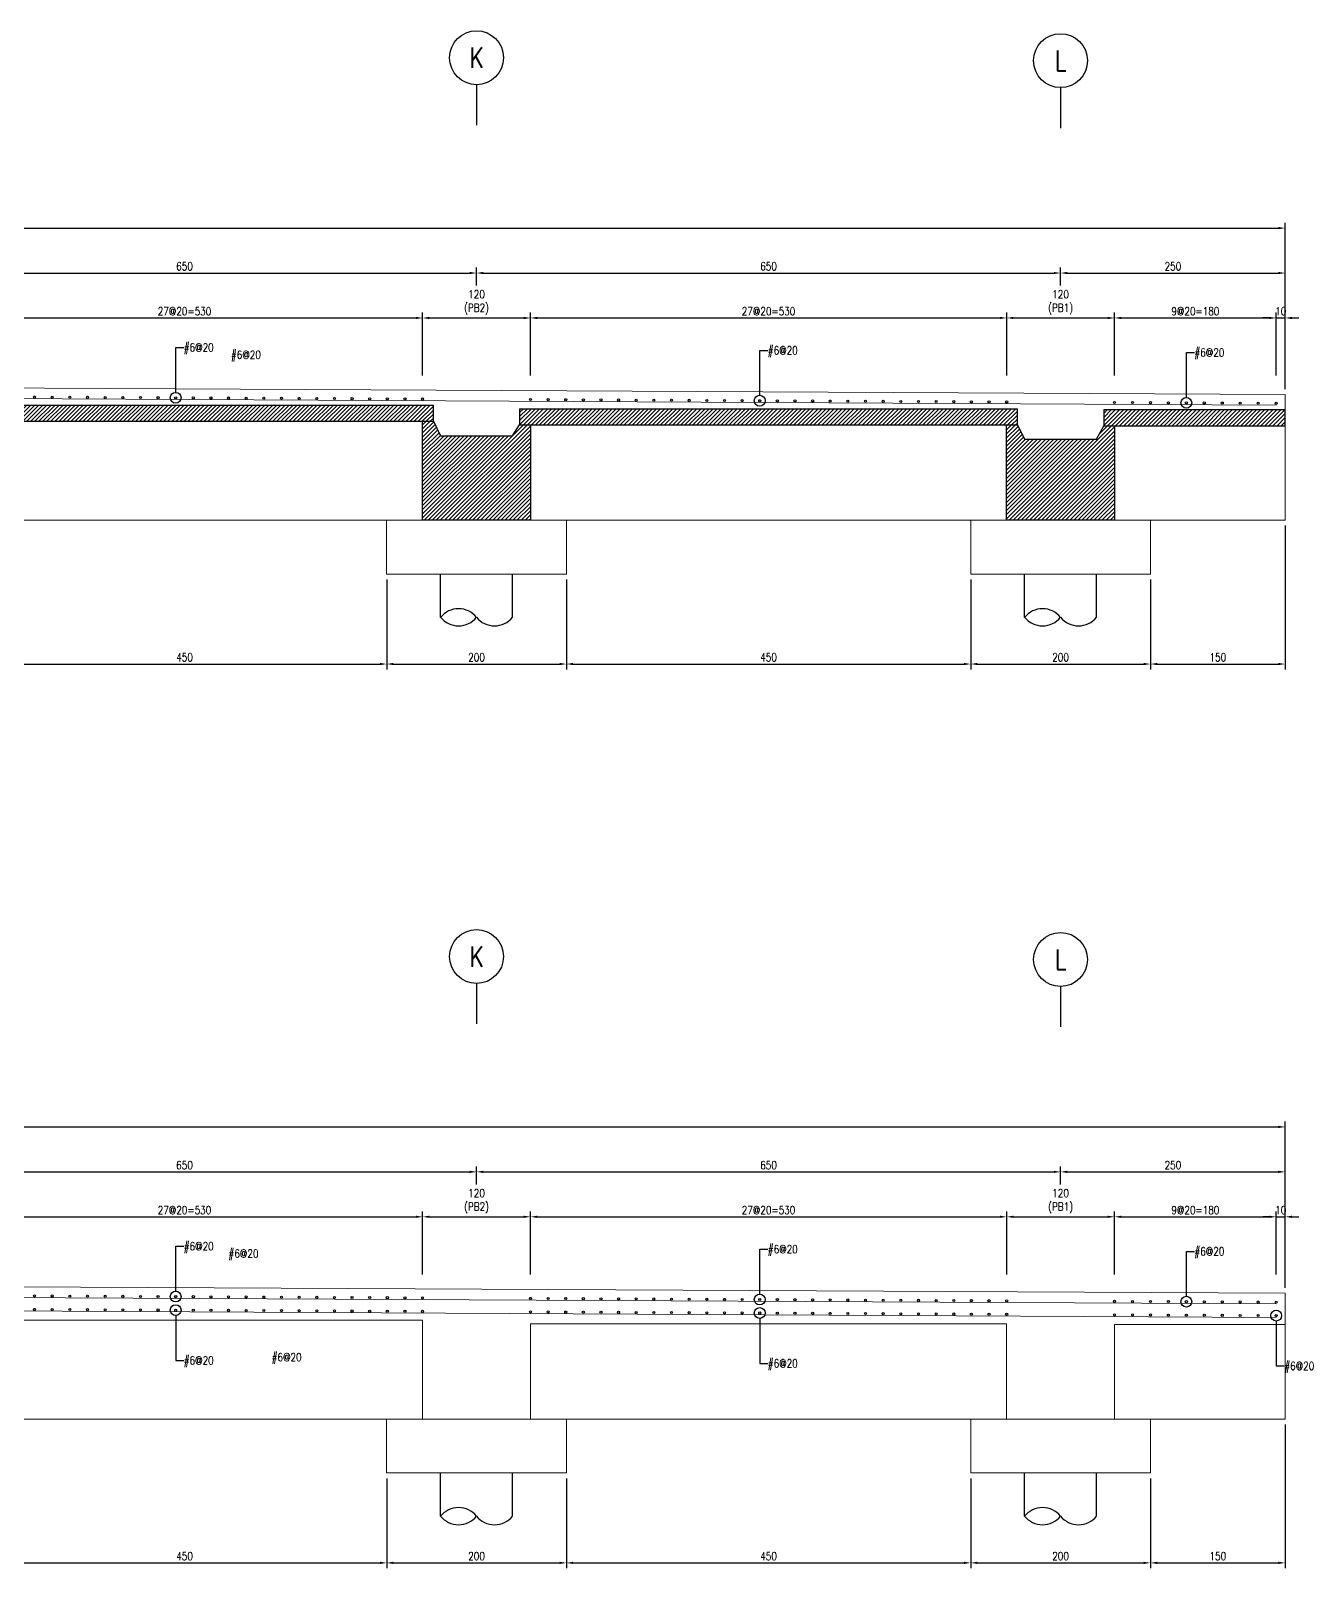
# Model space of a CAD drawing. Extents: x -4754 to 4964, y -19960 to 3942.
# Drawn here: x 1298 to 2713, y -13309 to -11598 of the extents above; entities that cross this region are included whole.
import ezdxf
from ezdxf.enums import TextEntityAlignment as Align

# ---------------------------------------------------------------- set-up
doc = ezdxf.new("R2010")
doc.units = 0
doc.header["$LTSCALE"] = 3
doc.layers.get('0').update_dxf_attribs({"linetype": 'CONTINUOUS'})
doc.layers.add('HB_0', color=7, linetype='CONTINUOUS', transparency=0.5)
doc.layers.add('預鑄版_HATCH', color=253, linetype='CONTINUOUS', transparency=0.1)
for name, color, linetype in [('HB_DIM', 1, 'CONTINUOUS'), ('HB_TXT_CTEXT', 2, 'CONTINUOUS'), ('鋼筋', 3, 'CONTINUOUS'), ('預鑄梁_HATCH', 253, 'CONTINUOUS')]:
    doc.layers.add(name, color=color, linetype=linetype)
doc.styles.get("Standard").update_dxf_attribs({"font": 'ROMANS.shx', "width": 0.8, "bigfont": 'chineset.shx'})
doc.dimstyles.new('30', dxfattribs={"dimscale": 3, "dimtxt": 3, "dimasz": 2.5, "dimexe": 2, "dimexo": 2, "dimgap": 1, "dimtad": 1, "dimdsep": 46, "dimtxsty": 'Standard', "dimcen": 0, "dimclrd": 256, "dimclre": 256, "dimclrt": 2, "dimadec": 0, "dimazin": 0, "dimtfac": 1, "dimtix": 1, "dimtmove": 2, "dimatfit": 3, "dimfxl": 1, "dimtolj": 1, "dimtzin": 0, "dimarcsym": 0})

# ---------------------------------------------------------------- blocks, each defined once
blk = doc.blocks.new('pile_vertical_with_pilecap')
at = {"linetype": 'Continuous'}
for p, q in [((-40, -48.1), (-40, 0)), ((-40, -48.1), (-40, 0)), ((40, -48.1), (40, 0)), ((40, -48.1), (40, 0))]:
    blk.add_line(p, q, dxfattribs=at)
for centre, start, end in [((-20, -64.1), 38.718, 141.282), ((-20, -64.1), 38.718, 141.282), ((-20, -32), 218.718, 321.282), ((-20, -32), 218.718, 321.282), ((20, -32), 218.718, 321.282), ((20, -32), 218.718, 321.282)]:
    blk.add_arc(centre, 25.6, start, end, dxfattribs=at)
blk = doc.blocks.new('line_guide')
at = {"color": 4, "linetype": 'Continuous'}
blk.add_line((0, 0), (0, -45), dxfattribs=at)
blk.add_circle((0, 30), 30, dxfattribs=at)
at = {"color": 4, "linetype": 'Continuous', "width": 0.8}
blk.add_attdef('A', text='', height=22.5, dxfattribs=at).set_placement((0, 30), align=Align.MIDDLE)
blk = doc.blocks.new('C')
at = {"color": 3, "linetype": 'Continuous'}
blk.add_circle((0, 0), 1.2, dxfattribs=at)
blk = doc.blocks.new('C_Red')
at = {"color": 1, "linetype": 'Continuous'}
blk.add_circle((0, 0), 1.2, dxfattribs=at)
blk = doc.blocks.new('*D1036')
at = {"layer": 'HB_DIM', "linetype": 'Continuous', "lineweight": -2}
for p, q in [((-285.7, -11982), (-285.7, -11812)), ((-278.2, -11818), (2686.8, -11818)), ((2694.3, -11997), (2694.3, -11812))]:
    blk.add_line(p, q, dxfattribs=at)
at = {"layer": 'HB_DIM'}
for points in [[(-278.2, -11816.7), (-278.2, -11819.2), (-285.7, -11818)], [(2686.8, -11819.2), (2686.8, -11816.7), (2694.3, -11818)]]:
    blk.add_solid(points, dxfattribs=at)
at = {"layer": 'HB_DIM', "color": 2, "linetype": 'Continuous', "insert": (1204.3, -11810.5), "char_height": 9, "attachment_point": 5, "rotation": 0}
blk.add_mtext('\\A1;2980', dxfattribs=at)
blk = doc.blocks.new('*D1040')
at = {"layer": 'HB_DIM', "linetype": 'Continuous', "lineweight": -2}
for p, q in [((1144.3, -11882), (1144.3, -11862)), ((1151.8, -11868), (1786.8, -11868)), ((1794.3, -11882), (1794.3, -11862))]:
    blk.add_line(p, q, dxfattribs=at)
at = {"layer": 'HB_DIM'}
for points in [[(1151.8, -11866.7), (1151.8, -11869.2), (1144.3, -11868)], [(1786.8, -11869.2), (1786.8, -11866.7), (1794.3, -11868)]]:
    blk.add_solid(points, dxfattribs=at)
at = {"layer": 'HB_DIM', "color": 2, "linetype": 'Continuous', "insert": (1469.3, -11860.5), "char_height": 9, "attachment_point": 5, "rotation": 0}
blk.add_mtext('\\A1;650', dxfattribs=at)
blk = doc.blocks.new('*D1041')
at = {"layer": 'HB_DIM', "linetype": 'Continuous', "lineweight": -2}
for p, q in [((1794.3, -11882), (1794.3, -11862)), ((1801.8, -11868), (2436.8, -11868)), ((2444.3, -11882), (2444.3, -11862))]:
    blk.add_line(p, q, dxfattribs=at)
at = {"layer": 'HB_DIM'}
for points in [[(1801.8, -11866.7), (1801.8, -11869.2), (1794.3, -11868)], [(2436.8, -11869.2), (2436.8, -11866.7), (2444.3, -11868)]]:
    blk.add_solid(points, dxfattribs=at)
at = {"layer": 'HB_DIM', "color": 2, "linetype": 'Continuous', "insert": (2119.3, -11860.5), "char_height": 9, "attachment_point": 5, "rotation": 0}
blk.add_mtext('\\A1;650', dxfattribs=at)
blk = doc.blocks.new('*D1042')
at = {"layer": 'HB_DIM', "linetype": 'Continuous', "lineweight": -2}
for p, q in [((2444.3, -11882), (2444.3, -11862)), ((2451.8, -11868), (2686.8, -11868)), ((2694.3, -11997), (2694.3, -11862))]:
    blk.add_line(p, q, dxfattribs=at)
at = {"layer": 'HB_DIM'}
for points in [[(2451.8, -11866.7), (2451.8, -11869.2), (2444.3, -11868)], [(2686.8, -11869.2), (2686.8, -11866.7), (2694.3, -11868)]]:
    blk.add_solid(points, dxfattribs=at)
at = {"layer": 'HB_DIM', "color": 2, "linetype": 'Continuous', "insert": (2569.3, -11860.5), "char_height": 9, "attachment_point": 5, "rotation": 0}
blk.add_mtext('\\A1;250', dxfattribs=at)
blk = doc.blocks.new('*D1048')
at = {"layer": 'HB_DIM', "linetype": 'Continuous', "lineweight": -2}
for p, q in [((1204.3, -11982), (1204.3, -11912)), ((1211.8, -11918), (1726.8, -11918)), ((1734.3, -11982), (1734.3, -11912))]:
    blk.add_line(p, q, dxfattribs=at)
at = {"layer": 'HB_DIM'}
for points in [[(1211.8, -11916.7), (1211.8, -11919.2), (1204.3, -11918)], [(1726.8, -11919.2), (1726.8, -11916.7), (1734.3, -11918)]]:
    blk.add_solid(points, dxfattribs=at)
at = {"layer": 'HB_DIM', "color": 2, "linetype": 'Continuous', "insert": (1469.3, -11910.5), "char_height": 9, "attachment_point": 5, "rotation": 0}
blk.add_mtext('\\A1;27@20=530', dxfattribs=at)
blk = doc.blocks.new('*D1049')
at = {"layer": 'HB_DIM', "linetype": 'Continuous', "lineweight": -2}
for p, q in [((1734.3, -11982), (1734.3, -11912)), ((1741.8, -11918), (1846.8, -11918)), ((1854.3, -11982), (1854.3, -11912))]:
    blk.add_line(p, q, dxfattribs=at)
at = {"layer": 'HB_DIM'}
for points in [[(1741.8, -11916.7), (1741.8, -11919.2), (1734.3, -11918)], [(1846.8, -11919.2), (1846.8, -11916.7), (1854.3, -11918)]]:
    blk.add_solid(points, dxfattribs=at)
at = {"layer": 'HB_DIM', "color": 2, "linetype": 'Continuous', "insert": (1794.3, -11900.6), "char_height": 9, "attachment_point": 5, "rotation": 0}
blk.add_mtext('\\A1;120^J(PB2)', dxfattribs=at)
blk = doc.blocks.new('*D1050')
at = {"layer": 'HB_DIM', "linetype": 'Continuous', "lineweight": -2}
for p, q in [((1854.3, -11982), (1854.3, -11912)), ((1861.8, -11918), (2376.8, -11918)), ((2384.3, -11982), (2384.3, -11912))]:
    blk.add_line(p, q, dxfattribs=at)
at = {"layer": 'HB_DIM'}
for points in [[(1861.8, -11916.7), (1861.8, -11919.2), (1854.3, -11918)], [(2376.8, -11919.2), (2376.8, -11916.7), (2384.3, -11918)]]:
    blk.add_solid(points, dxfattribs=at)
at = {"layer": 'HB_DIM', "color": 2, "linetype": 'Continuous', "insert": (2119.3, -11910.5), "char_height": 9, "attachment_point": 5, "rotation": 0}
blk.add_mtext('\\A1;27@20=530', dxfattribs=at)
blk = doc.blocks.new('*D1051')
at = {"layer": 'HB_DIM', "linetype": 'Continuous', "lineweight": -2}
for p, q in [((2384.3, -11982), (2384.3, -11912)), ((2391.8, -11918), (2496.8, -11918)), ((2504.3, -11982), (2504.3, -11912))]:
    blk.add_line(p, q, dxfattribs=at)
at = {"layer": 'HB_DIM'}
for points in [[(2391.8, -11916.7), (2391.8, -11919.2), (2384.3, -11918)], [(2496.8, -11919.2), (2496.8, -11916.7), (2504.3, -11918)]]:
    blk.add_solid(points, dxfattribs=at)
at = {"layer": 'HB_DIM', "color": 2, "linetype": 'Continuous', "insert": (2444.3, -11900.6), "char_height": 9, "attachment_point": 5, "rotation": 0}
blk.add_mtext('\\A1;120^J(PB1)', dxfattribs=at)
blk = doc.blocks.new('*D1052')
at = {"layer": 'HB_DIM', "linetype": 'Continuous', "lineweight": -2}
for p, q in [((2504.3, -11982), (2504.3, -11912)), ((2511.8, -11918), (2676.8, -11918)), ((2684.3, -11982), (2684.3, -11912))]:
    blk.add_line(p, q, dxfattribs=at)
at = {"layer": 'HB_DIM'}
for points in [[(2511.8, -11916.7), (2511.8, -11919.2), (2504.3, -11918)], [(2676.8, -11919.2), (2676.8, -11916.7), (2684.3, -11918)]]:
    blk.add_solid(points, dxfattribs=at)
at = {"layer": 'HB_DIM', "color": 2, "linetype": 'Continuous', "insert": (2594.3, -11910.5), "char_height": 9, "attachment_point": 5, "rotation": 0}
blk.add_mtext('\\A1;9@20=180', dxfattribs=at)
blk = doc.blocks.new('*D1053')
at = {"layer": 'HB_DIM', "linetype": 'Continuous', "lineweight": -2}
for p, q in [((2676.8, -11918), (2669.3, -11918)), ((2684.3, -11982), (2684.3, -11912)), ((2684.3, -11918), (2694.3, -11918)), ((2694.3, -11982), (2694.3, -11912)), ((2701.8, -11918), (2709.3, -11918))]:
    blk.add_line(p, q, dxfattribs=at)
at = {"layer": 'HB_DIM'}
for points in [[(2676.8, -11919.2), (2676.8, -11916.7), (2684.3, -11918)], [(2701.8, -11916.7), (2701.8, -11919.2), (2694.3, -11918)]]:
    blk.add_solid(points, dxfattribs=at)
at = {"layer": 'HB_DIM', "color": 2, "linetype": 'Continuous', "insert": (2689.3, -11910.5), "char_height": 9, "attachment_point": 5, "rotation": 0}
blk.add_mtext('\\A1;10', dxfattribs=at)
blk = doc.blocks.new('*D1060')
at = {"layer": 'HB_DIM', "linetype": 'Continuous', "lineweight": -2}
for p, q in [((1244.3, -12209), (1244.3, -12309)), ((1694.3, -12209), (1694.3, -12309)), ((1251.8, -12303), (1686.8, -12303))]:
    blk.add_line(p, q, dxfattribs=at)
at = {"layer": 'HB_DIM'}
for points in [[(1251.8, -12301.7), (1251.8, -12304.2), (1244.3, -12303)], [(1686.8, -12304.2), (1686.8, -12301.7), (1694.3, -12303)]]:
    blk.add_solid(points, dxfattribs=at)
at = {"layer": 'HB_DIM', "color": 2, "linetype": 'Continuous', "insert": (1469.3, -12295.5), "char_height": 9, "attachment_point": 5, "rotation": 0}
blk.add_mtext('\\A1;450', dxfattribs=at)
blk = doc.blocks.new('*D1061')
at = {"layer": 'HB_DIM', "linetype": 'Continuous', "lineweight": -2}
for p, q in [((1694.3, -12209), (1694.3, -12309)), ((1894.3, -12209), (1894.3, -12309)), ((1701.8, -12303), (1886.8, -12303))]:
    blk.add_line(p, q, dxfattribs=at)
at = {"layer": 'HB_DIM'}
for points in [[(1701.8, -12301.7), (1701.8, -12304.2), (1694.3, -12303)], [(1886.8, -12304.2), (1886.8, -12301.7), (1894.3, -12303)]]:
    blk.add_solid(points, dxfattribs=at)
at = {"layer": 'HB_DIM', "color": 2, "linetype": 'Continuous', "insert": (1794.3, -12295.5), "char_height": 9, "attachment_point": 5, "rotation": 0}
blk.add_mtext('\\A1;200', dxfattribs=at)
blk = doc.blocks.new('*D1062')
at = {"layer": 'HB_DIM', "linetype": 'Continuous', "lineweight": -2}
for p, q in [((1894.3, -12209), (1894.3, -12309)), ((2344.3, -12209), (2344.3, -12309)), ((1901.8, -12303), (2336.8, -12303))]:
    blk.add_line(p, q, dxfattribs=at)
at = {"layer": 'HB_DIM'}
for points in [[(1901.8, -12301.7), (1901.8, -12304.2), (1894.3, -12303)], [(2336.8, -12304.2), (2336.8, -12301.7), (2344.3, -12303)]]:
    blk.add_solid(points, dxfattribs=at)
at = {"layer": 'HB_DIM', "color": 2, "linetype": 'Continuous', "insert": (2119.3, -12295.5), "char_height": 9, "attachment_point": 5, "rotation": 0}
blk.add_mtext('\\A1;450', dxfattribs=at)
blk = doc.blocks.new('*D1063')
at = {"layer": 'HB_DIM', "linetype": 'Continuous', "lineweight": -2}
for p, q in [((2344.3, -12209), (2344.3, -12309)), ((2544.3, -12209), (2544.3, -12309)), ((2351.8, -12303), (2536.8, -12303))]:
    blk.add_line(p, q, dxfattribs=at)
at = {"layer": 'HB_DIM'}
for points in [[(2351.8, -12301.7), (2351.8, -12304.2), (2344.3, -12303)], [(2536.8, -12304.2), (2536.8, -12301.7), (2544.3, -12303)]]:
    blk.add_solid(points, dxfattribs=at)
at = {"layer": 'HB_DIM', "color": 2, "linetype": 'Continuous', "insert": (2444.3, -12295.5), "char_height": 9, "attachment_point": 5, "rotation": 0}
blk.add_mtext('\\A1;200', dxfattribs=at)
blk = doc.blocks.new('*D1064')
at = {"layer": 'HB_DIM', "linetype": 'Continuous', "lineweight": -2}
for p, q in [((2694.3, -12149), (2694.3, -12309)), ((2544.3, -12209), (2544.3, -12309)), ((2551.8, -12303), (2686.8, -12303))]:
    blk.add_line(p, q, dxfattribs=at)
at = {"layer": 'HB_DIM'}
for points in [[(2551.8, -12301.7), (2551.8, -12304.2), (2544.3, -12303)], [(2686.8, -12304.2), (2686.8, -12301.7), (2694.3, -12303)]]:
    blk.add_solid(points, dxfattribs=at)
at = {"layer": 'HB_DIM', "color": 2, "linetype": 'Continuous', "insert": (2619.3, -12295.5), "char_height": 9, "attachment_point": 5, "rotation": 0}
blk.add_mtext('\\A1;150', dxfattribs=at)
blk = doc.blocks.new('*D1065')
at = {"layer": 'HB_DIM', "linetype": 'Continuous', "lineweight": -2}
for p, q in [((-285.7, -12982), (-285.7, -12812)), ((-278.2, -12818), (2686.8, -12818)), ((2694.3, -12997), (2694.3, -12812))]:
    blk.add_line(p, q, dxfattribs=at)
at = {"layer": 'HB_DIM'}
for points in [[(-278.2, -12816.7), (-278.2, -12819.2), (-285.7, -12818)], [(2686.8, -12819.2), (2686.8, -12816.7), (2694.3, -12818)]]:
    blk.add_solid(points, dxfattribs=at)
at = {"layer": 'HB_DIM', "color": 2, "linetype": 'Continuous', "insert": (1204.3, -12810.5), "char_height": 9, "attachment_point": 5, "rotation": 0}
blk.add_mtext('\\A1;2980', dxfattribs=at)
blk = doc.blocks.new('*D1069')
at = {"layer": 'HB_DIM', "linetype": 'Continuous', "lineweight": -2}
for p, q in [((1144.3, -12882), (1144.3, -12862)), ((1794.3, -12882), (1794.3, -12862)), ((1151.8, -12868), (1786.8, -12868))]:
    blk.add_line(p, q, dxfattribs=at)
at = {"layer": 'HB_DIM'}
for points in [[(1151.8, -12866.7), (1151.8, -12869.2), (1144.3, -12868)], [(1786.8, -12869.2), (1786.8, -12866.7), (1794.3, -12868)]]:
    blk.add_solid(points, dxfattribs=at)
at = {"layer": 'HB_DIM', "color": 2, "linetype": 'Continuous', "insert": (1469.3, -12860.5), "char_height": 9, "attachment_point": 5, "rotation": 0}
blk.add_mtext('\\A1;650', dxfattribs=at)
blk = doc.blocks.new('*D1070')
at = {"layer": 'HB_DIM', "linetype": 'Continuous', "lineweight": -2}
for p, q in [((1794.3, -12882), (1794.3, -12862)), ((2444.3, -12882), (2444.3, -12862)), ((1801.8, -12868), (2436.8, -12868))]:
    blk.add_line(p, q, dxfattribs=at)
at = {"layer": 'HB_DIM'}
for points in [[(1801.8, -12866.7), (1801.8, -12869.2), (1794.3, -12868)], [(2436.8, -12869.2), (2436.8, -12866.7), (2444.3, -12868)]]:
    blk.add_solid(points, dxfattribs=at)
at = {"layer": 'HB_DIM', "color": 2, "linetype": 'Continuous', "insert": (2119.3, -12860.5), "char_height": 9, "attachment_point": 5, "rotation": 0}
blk.add_mtext('\\A1;650', dxfattribs=at)
blk = doc.blocks.new('*D1071')
at = {"layer": 'HB_DIM', "linetype": 'Continuous', "lineweight": -2}
for p, q in [((2444.3, -12882), (2444.3, -12862)), ((2694.3, -12997), (2694.3, -12862)), ((2451.8, -12868), (2686.8, -12868))]:
    blk.add_line(p, q, dxfattribs=at)
at = {"layer": 'HB_DIM'}
for points in [[(2451.8, -12866.7), (2451.8, -12869.2), (2444.3, -12868)], [(2686.8, -12869.2), (2686.8, -12866.7), (2694.3, -12868)]]:
    blk.add_solid(points, dxfattribs=at)
at = {"layer": 'HB_DIM', "color": 2, "linetype": 'Continuous', "insert": (2569.3, -12860.5), "char_height": 9, "attachment_point": 5, "rotation": 0}
blk.add_mtext('\\A1;250', dxfattribs=at)
blk = doc.blocks.new('*D1077')
at = {"layer": 'HB_DIM', "linetype": 'Continuous', "lineweight": -2}
for p, q in [((1204.3, -12982), (1204.3, -12912)), ((1734.3, -12982), (1734.3, -12912)), ((1211.8, -12918), (1726.8, -12918))]:
    blk.add_line(p, q, dxfattribs=at)
at = {"layer": 'HB_DIM'}
for points in [[(1211.8, -12916.7), (1211.8, -12919.2), (1204.3, -12918)], [(1726.8, -12919.2), (1726.8, -12916.7), (1734.3, -12918)]]:
    blk.add_solid(points, dxfattribs=at)
at = {"layer": 'HB_DIM', "color": 2, "linetype": 'Continuous', "insert": (1469.3, -12910.5), "char_height": 9, "attachment_point": 5, "rotation": 0}
blk.add_mtext('\\A1;27@20=530', dxfattribs=at)
blk = doc.blocks.new('*D1078')
at = {"layer": 'HB_DIM', "linetype": 'Continuous', "lineweight": -2}
for p, q in [((1734.3, -12982), (1734.3, -12912)), ((1854.3, -12982), (1854.3, -12912)), ((1741.8, -12918), (1846.8, -12918))]:
    blk.add_line(p, q, dxfattribs=at)
at = {"layer": 'HB_DIM'}
for points in [[(1741.8, -12916.7), (1741.8, -12919.2), (1734.3, -12918)], [(1846.8, -12919.2), (1846.8, -12916.7), (1854.3, -12918)]]:
    blk.add_solid(points, dxfattribs=at)
at = {"layer": 'HB_DIM', "color": 2, "linetype": 'Continuous', "insert": (1794.3, -12900.6), "char_height": 9, "attachment_point": 5, "rotation": 0}
blk.add_mtext('\\A1;120^J(PB2)', dxfattribs=at)
blk = doc.blocks.new('*D1079')
at = {"layer": 'HB_DIM', "linetype": 'Continuous', "lineweight": -2}
for p, q in [((1854.3, -12982), (1854.3, -12912)), ((2384.3, -12982), (2384.3, -12912)), ((1861.8, -12918), (2376.8, -12918))]:
    blk.add_line(p, q, dxfattribs=at)
at = {"layer": 'HB_DIM'}
for points in [[(1861.8, -12916.7), (1861.8, -12919.2), (1854.3, -12918)], [(2376.8, -12919.2), (2376.8, -12916.7), (2384.3, -12918)]]:
    blk.add_solid(points, dxfattribs=at)
at = {"layer": 'HB_DIM', "color": 2, "linetype": 'Continuous', "insert": (2119.3, -12910.5), "char_height": 9, "attachment_point": 5, "rotation": 0}
blk.add_mtext('\\A1;27@20=530', dxfattribs=at)
blk = doc.blocks.new('*D1080')
at = {"layer": 'HB_DIM', "linetype": 'Continuous', "lineweight": -2}
for p, q in [((2384.3, -12982), (2384.3, -12912)), ((2504.3, -12982), (2504.3, -12912)), ((2391.8, -12918), (2496.8, -12918))]:
    blk.add_line(p, q, dxfattribs=at)
at = {"layer": 'HB_DIM'}
for points in [[(2391.8, -12916.7), (2391.8, -12919.2), (2384.3, -12918)], [(2496.8, -12919.2), (2496.8, -12916.7), (2504.3, -12918)]]:
    blk.add_solid(points, dxfattribs=at)
at = {"layer": 'HB_DIM', "color": 2, "linetype": 'Continuous', "insert": (2444.3, -12900.6), "char_height": 9, "attachment_point": 5, "rotation": 0}
blk.add_mtext('\\A1;120^J(PB1)', dxfattribs=at)
blk = doc.blocks.new('*D1081')
at = {"layer": 'HB_DIM', "linetype": 'Continuous', "lineweight": -2}
for p, q in [((2504.3, -12982), (2504.3, -12912)), ((2684.3, -12982), (2684.3, -12912)), ((2511.8, -12918), (2676.8, -12918))]:
    blk.add_line(p, q, dxfattribs=at)
at = {"layer": 'HB_DIM'}
for points in [[(2511.8, -12916.7), (2511.8, -12919.2), (2504.3, -12918)], [(2676.8, -12919.2), (2676.8, -12916.7), (2684.3, -12918)]]:
    blk.add_solid(points, dxfattribs=at)
at = {"layer": 'HB_DIM', "color": 2, "linetype": 'Continuous', "insert": (2594.3, -12910.5), "char_height": 9, "attachment_point": 5, "rotation": 0}
blk.add_mtext('\\A1;9@20=180', dxfattribs=at)
blk = doc.blocks.new('*D1082')
at = {"layer": 'HB_DIM', "linetype": 'Continuous', "lineweight": -2}
for p, q in [((2684.3, -12982), (2684.3, -12912)), ((2694.3, -12982), (2694.3, -12912)), ((2676.8, -12918), (2669.3, -12918)), ((2684.3, -12918), (2694.3, -12918)), ((2701.8, -12918), (2709.3, -12918))]:
    blk.add_line(p, q, dxfattribs=at)
at = {"layer": 'HB_DIM'}
for points in [[(2676.8, -12919.2), (2676.8, -12916.7), (2684.3, -12918)], [(2701.8, -12916.7), (2701.8, -12919.2), (2694.3, -12918)]]:
    blk.add_solid(points, dxfattribs=at)
at = {"layer": 'HB_DIM', "color": 2, "linetype": 'Continuous', "insert": (2689.3, -12910.5), "char_height": 9, "attachment_point": 5, "rotation": 0}
blk.add_mtext('\\A1;10', dxfattribs=at)
blk = doc.blocks.new('*D1089')
at = {"layer": 'HB_DIM', "linetype": 'Continuous', "lineweight": -2}
for p, q in [((1244.3, -13209), (1244.3, -13309)), ((1694.3, -13209), (1694.3, -13309)), ((1251.8, -13303), (1686.8, -13303))]:
    blk.add_line(p, q, dxfattribs=at)
at = {"layer": 'HB_DIM'}
for points in [[(1251.8, -13301.7), (1251.8, -13304.2), (1244.3, -13303)], [(1686.8, -13304.2), (1686.8, -13301.7), (1694.3, -13303)]]:
    blk.add_solid(points, dxfattribs=at)
at = {"layer": 'HB_DIM', "color": 2, "linetype": 'Continuous', "insert": (1469.3, -13295.5), "char_height": 9, "attachment_point": 5, "rotation": 0}
blk.add_mtext('\\A1;450', dxfattribs=at)
blk = doc.blocks.new('*D1090')
at = {"layer": 'HB_DIM', "linetype": 'Continuous', "lineweight": -2}
for p, q in [((1694.3, -13209), (1694.3, -13309)), ((1894.3, -13209), (1894.3, -13309)), ((1701.8, -13303), (1886.8, -13303))]:
    blk.add_line(p, q, dxfattribs=at)
at = {"layer": 'HB_DIM'}
for points in [[(1701.8, -13301.7), (1701.8, -13304.2), (1694.3, -13303)], [(1886.8, -13304.2), (1886.8, -13301.7), (1894.3, -13303)]]:
    blk.add_solid(points, dxfattribs=at)
at = {"layer": 'HB_DIM', "color": 2, "linetype": 'Continuous', "insert": (1794.3, -13295.5), "char_height": 9, "attachment_point": 5, "rotation": 0}
blk.add_mtext('\\A1;200', dxfattribs=at)
blk = doc.blocks.new('*D1091')
at = {"layer": 'HB_DIM', "linetype": 'Continuous', "lineweight": -2}
for p, q in [((1894.3, -13209), (1894.3, -13309)), ((2344.3, -13209), (2344.3, -13309)), ((1901.8, -13303), (2336.8, -13303))]:
    blk.add_line(p, q, dxfattribs=at)
at = {"layer": 'HB_DIM'}
for points in [[(1901.8, -13301.7), (1901.8, -13304.2), (1894.3, -13303)], [(2336.8, -13304.2), (2336.8, -13301.7), (2344.3, -13303)]]:
    blk.add_solid(points, dxfattribs=at)
at = {"layer": 'HB_DIM', "color": 2, "linetype": 'Continuous', "insert": (2119.3, -13295.5), "char_height": 9, "attachment_point": 5, "rotation": 0}
blk.add_mtext('\\A1;450', dxfattribs=at)
blk = doc.blocks.new('*D1092')
at = {"layer": 'HB_DIM', "linetype": 'Continuous', "lineweight": -2}
for p, q in [((2344.3, -13209), (2344.3, -13309)), ((2544.3, -13209), (2544.3, -13309)), ((2351.8, -13303), (2536.8, -13303))]:
    blk.add_line(p, q, dxfattribs=at)
at = {"layer": 'HB_DIM'}
for points in [[(2351.8, -13301.7), (2351.8, -13304.2), (2344.3, -13303)], [(2536.8, -13304.2), (2536.8, -13301.7), (2544.3, -13303)]]:
    blk.add_solid(points, dxfattribs=at)
at = {"layer": 'HB_DIM', "color": 2, "linetype": 'Continuous', "insert": (2444.3, -13295.5), "char_height": 9, "attachment_point": 5, "rotation": 0}
blk.add_mtext('\\A1;200', dxfattribs=at)
blk = doc.blocks.new('*D1093')
at = {"layer": 'HB_DIM', "linetype": 'Continuous', "lineweight": -2}
for p, q in [((2694.3, -13149), (2694.3, -13309)), ((2544.3, -13209), (2544.3, -13309)), ((2551.8, -13303), (2686.8, -13303))]:
    blk.add_line(p, q, dxfattribs=at)
at = {"layer": 'HB_DIM'}
for points in [[(2551.8, -13301.7), (2551.8, -13304.2), (2544.3, -13303)], [(2686.8, -13304.2), (2686.8, -13301.7), (2694.3, -13303)]]:
    blk.add_solid(points, dxfattribs=at)
at = {"layer": 'HB_DIM', "color": 2, "linetype": 'Continuous', "insert": (2619.3, -13295.5), "char_height": 9, "attachment_point": 5, "rotation": 0}
blk.add_mtext('\\A1;150', dxfattribs=at)

msp = doc.modelspace()

# ---------------------------------------------------------------- hatches: boundary and pattern name
at = {"layer": '預鑄梁_HATCH', "linetype": 'Continuous'}
h = msp.add_hatch(dxfattribs=at)
h.set_pattern_fill('ANSI31', color=256, style=0)
h.paths.add_polyline_path([(1734.272, -12142.962), (1734.272, -12032.962), (1746.272, -12032.962), (1754.272, -12048.962), (1834.272, -12048.962), (1842.272, -12036.962), (1854.272, -12036.962), (1854.272, -12142.962)], flags=17)
h = msp.add_hatch(dxfattribs=at)
h.set_pattern_fill('ANSI31', color=256, style=0)
h.paths.add_polyline_path([(2384.272, -12142.962), (2384.272, -12036.962), (2396.272, -12036.962), (2404.272, -12052.962), (2484.272, -12052.962), (2492.272, -12037.962), (2504.272, -12037.962), (2504.272, -12142.962)], flags=17)
at = {"layer": '預鑄版_HATCH', "linetype": 'Continuous'}
h = msp.add_hatch(dxfattribs=at)
h.set_pattern_fill('ANSI31', color=256, style=0)
h.paths.add_polyline_path([(1192.272, -12032.962), (1746.272, -12032.962), (1746.272, -12014.962), (1192.272, -12014.962)], flags=17)
h = msp.add_hatch(dxfattribs=at)
h.set_pattern_fill('ANSI31', color=256, style=0)
h.paths.add_polyline_path([(1842.272, -12036.962), (2396.272, -12036.962), (2396.272, -12018.962), (1842.272, -12018.962)], flags=17)
h = msp.add_hatch(dxfattribs=at)
h.set_pattern_fill('ANSI31', color=256, style=0)
h.paths.add_polyline_path([(2492.272, -12037.962), (2694.272, -12037.962), (2694.272, -12019.962), (2492.272, -12019.962)], flags=17)

# ---------------------------------------------------------------- linework, layer by layer
at = {"layer": 'HB_0', "lineweight": 5}
for points in [[(-285.728, -12062.962), (-285.728, -12142.962), (2694.272, -12142.962), (2694.272, -12002.962)], [(1694.272, -12202.962), (1894.272, -12202.962), (1894.272, -12142.962), (1694.272, -12142.962), (1694.272, -12202.962)], [(2344.272, -12202.962), (2544.272, -12202.962), (2544.272, -12142.962), (2344.272, -12142.962), (2344.272, -12202.962)], [(-285.728, -13062.962), (-285.728, -13142.962), (2694.272, -13142.962), (2694.272, -13002.962)], [(1694.272, -13202.962), (1894.272, -13202.962), (1894.272, -13142.962), (1694.272, -13142.962), (1694.272, -13202.962)], [(2344.272, -13202.962), (2544.272, -13202.962), (2544.272, -13142.962), (2344.272, -13142.962), (2344.272, -13202.962)]]:
    msp.add_lwpolyline(points, dxfattribs=at)
at = {"layer": 'HB_0', "color": 1, "linetype": 'Continuous'}
for points in [[(1192.272, -12014.962), (1746.272, -12014.962)], [(1746.272, -12032.962), (1746.272, -12014.962)], [(1842.272, -12018.962), (2396.272, -12018.962)], [(1842.272, -12018.962), (1842.272, -12036.962)], [(2396.272, -12036.962), (2396.272, -12018.962)], [(2492.272, -12019.962), (2694.272, -12019.962)], [(2492.272, -12019.962), (2492.272, -12037.962)], [(2694.272, -12037.962), (2694.272, -12019.962)], [(1192.272, -12032.962), (1746.272, -12032.962)], [(1734.272, -12142.962), (1734.272, -12032.962), (1746.272, -12032.962), (1754.272, -12048.962), (1834.272, -12048.962), (1842.272, -12036.962), (1854.272, -12036.962), (1854.272, -12142.962), (1734.272, -12142.962)], [(1842.272, -12036.962), (2396.272, -12036.962)], [(2384.272, -12142.962), (2384.272, -12036.962), (2396.272, -12036.962), (2404.272, -12052.962), (2484.272, -12052.962), (2492.272, -12037.962), (2504.272, -12037.962), (2504.272, -12142.962), (2384.272, -12142.962)], [(2492.272, -12037.962), (2694.272, -12037.962)]]:
    msp.add_lwpolyline(points, dxfattribs=at)
at = {"layer": 'HB_0', "color": 4, "lineweight": 5, "true_color": 0x00ffff}
for points in [[(-285.728, -11987.962, -3999), (2694.272, -12002.962, 250)], [(2694.272, -12002.962, 250), (2694.272, -12037.962, 250), (2504.272, -12037.962, -3999), (2504.272, -12142.962, -3999), (2384.272, -12142.962, -3999), (2384.272, -12036.962, -3999), (1854.272, -12036.962, -3999), (1854.272, -12142.962, -3999), (1734.272, -12142.962, -3999), (1734.272, -12032.962, -3999), (1204.272, -12032.962, -3999)], [(-285.728, -12987.962, -4373.5), (2694.272, -13002.962, -124.5)], [(2694.272, -13002.962, -124.5), (2694.272, -13037.962, -124.5), (2504.272, -13037.962, -4373.5), (2504.272, -13142.962, -4373.5), (2384.272, -13142.962, -4373.5), (2384.272, -13036.962, -4373.5), (1854.272, -13036.962, -4373.5), (1854.272, -13142.962, -4373.5), (1734.272, -13142.962, -4373.5), (1734.272, -13032.962, -4373.5), (1204.272, -13032.962, -4373.5)]]:
    msp.add_polyline3d(points, dxfattribs=at)
at = {"layer": 'HB_DIM', "color": 1, "linetype": 'Continuous'}
for points in [[(1459.457, -12000.747), (1459.457, -11950.747), (1468.457, -11950.747)], [(2109.457, -12004.018), (2109.457, -11954.018), (2118.457, -11954.018)], [(2584.272, -12006.408), (2584.272, -11956.408), (2593.272, -11956.408)], [(1459.457, -13000.747), (1459.457, -12950.747), (1468.457, -12950.747)], [(2109.457, -13004.018), (2109.457, -12954.018), (2118.457, -12954.018)], [(2584.272, -13006.408), (2584.272, -12956.408), (2593.272, -12956.408)], [(1459.457, -13027.747), (1459.457, -13077.747), (1468.457, -13077.747)], [(2109.457, -13031.018), (2109.457, -13081.018), (2118.457, -13081.018)], [(2684.272, -13033.912), (2684.272, -13083.912), (2693.272, -13083.912)]]:
    msp.add_lwpolyline(points, dxfattribs=at)
for points in [[(1502.96, -12008.886, 0, 5, 0), (1502.96, -11993.886, 0, 0, 0), (1502.96, -11958.886, 0, 0, 0), (1520.96, -11958.886, 0, 0, 0)], [(1500.272, -13008.872, 0, 5, 0), (1500.272, -12993.872, 0, 0, 0), (1500.272, -12958.872, 0, 0, 0), (1518.272, -12958.872, 0, 0, 0)], [(1548.272, -13024.104, 0, 5, 0), (1548.272, -13039.104, 0, 0, 0), (1548.272, -13074.104, 0, 0, 0), (1566.272, -13074.104, 0, 0, 0)]]:
    msp.add_lwpolyline(points, format="xyseb", dxfattribs=at)
at = {"layer": '鋼筋', "lineweight": 5}
for p, q in [((-269.009, -11999.906, 10), (2684.272, -12014.872, 10)), ((-275.728, -12999.872, 35.5), (2684.272, -13014.872, 35.5)), ((-155.728, -13015.526, 35.5), (2684.272, -13029.822, 35.5))]:
    msp.add_line(p, q, dxfattribs=at)

# ---------------------------------------------------------------- block references
at = {"layer": 'HB_0', "linetype": 'Continuous'}
for p, values in [((1794.272, -11658.432, 250), {'A': 'K'}), ((2444.272, -11661.704, 250), {'A': 'L'}), ((1794.272, -12658.432, -124.5), {'A': 'K'}), ((2444.272, -12661.704, -124.5), {'A': 'L'})]:
    msp.add_blockref('line_guide', p, dxfattribs=at).add_auto_attribs(values)
for p in [(1794.272, -12202.962), (2444.272, -12202.962), (1794.272, -13202.962), (2444.272, -13202.962)]:
    msp.add_blockref('pile_vertical_with_pilecap', p, dxfattribs=at)
at = {"layer": 'HB_DIM', "linetype": 'Continuous', "xscale": 5, "yscale": 5, "zscale": 5}
for p in [(1459.457, -12006.747, 10), (2109.457, -12010.018, 10), (2584.272, -12012.408, 10), (1459.457, -13006.747, 35.5), (1459.457, -13021.747, 35.5), (2109.457, -13010.018, 35.5), (2584.272, -13012.408, 35.5), (2109.457, -13025.018, 35.5), (2684.272, -13027.912, 35.5)]:
    msp.add_blockref('C_Red', p, dxfattribs=at)
at = {"layer": '鋼筋', "linetype": 'Continuous', "xscale": 0.955, "yscale": 0.955, "zscale": 0.955}
for p in [(1302.42, -12005.956, 10), (1322.05, -12006.055, 10), (1341.68, -12006.154, 10), (1361.309, -12006.253, 10), (1380.939, -12006.351, 10), (1400.568, -12006.45, 10), (1420.198, -12006.549, 10), (1439.828, -12006.648, 10), (1459.457, -12006.747, 10), (1479.087, -12006.845, 10), (1498.717, -12006.944, 10), (1518.346, -12007.043, 10), (1537.976, -12007.142, 10), (1557.605, -12007.241, 10), (1577.235, -12007.339, 10), (1596.865, -12007.438, 10), (1616.494, -12007.537, 10), (1636.124, -12007.636, 10), (1655.754, -12007.735, 10), (1675.383, -12007.833, 10), (1695.013, -12007.932, 10), (1714.643, -12008.031, 10), (1734.272, -12008.13, 10), (1854.272, -12008.734, 10), (1873.902, -12008.833, 10), (1893.531, -12008.932, 10), (1913.161, -12009.03, 10), (1932.791, -12009.129, 10), (1952.42, -12009.228, 10), (1972.05, -12009.327, 10), (1991.68, -12009.426, 10), (2011.309, -12009.524, 10), (2030.939, -12009.623, 10), (2050.568, -12009.722, 10), (2070.198, -12009.821, 10), (2089.828, -12009.92, 10), (2109.457, -12010.018, 10), (2129.087, -12010.117, 10), (2148.717, -12010.216, 10), (2168.346, -12010.315, 10), (2187.976, -12010.414, 10), (2207.605, -12010.512, 10), (2227.235, -12010.611, 10), (2246.865, -12010.71, 10), (2266.494, -12010.809, 10), (2286.124, -12010.908, 10), (2305.754, -12011.006, 10), (2325.383, -12011.105, 10), (2345.013, -12011.204, 10), (2364.643, -12011.303, 10), (2384.272, -12011.402, 10), (2504.272, -12012.006, 10), (2524.272, -12012.106, 10), (2544.272, -12012.207, 10), (2564.272, -12012.308, 10), (2584.272, -12012.408, 10), (2604.272, -12012.509, 10), (2624.272, -12012.61, 10), (2644.272, -12012.71, 10), (2664.272, -12012.811, 10), (2684.272, -12012.912, 10), (1302.42, -13005.956, 35.5), (1322.05, -13006.055, 35.5), (1341.68, -13006.154, 35.5), (1361.309, -13006.253, 35.5), (1380.939, -13006.351, 35.5), (1400.568, -13006.45, 35.5), (1420.198, -13006.549, 35.5), (1439.828, -13006.648, 35.5), (1459.457, -13006.747, 35.5), (1479.087, -13006.845, 35.5), (1498.717, -13006.944, 35.5), (1518.346, -13007.043, 35.5), (1537.976, -13007.142, 35.5), (1557.605, -13007.241, 35.5), (1577.235, -13007.339, 35.5), (1596.865, -13007.438, 35.5), (1616.494, -13007.537, 35.5), (1636.124, -13007.636, 35.5), (1655.754, -13007.735, 35.5), (1675.383, -13007.833, 35.5), (1695.013, -13007.932, 35.5), (1714.643, -13008.031, 35.5), (1734.272, -13008.13, 35.5), (1854.272, -13008.734, 35.5), (1873.902, -13008.833, 35.5), (1893.531, -13008.932, 35.5), (1913.161, -13009.03, 35.5), (1932.791, -13009.129, 35.5), (1952.42, -13009.228, 35.5), (1972.05, -13009.327, 35.5), (1991.68, -13009.426, 35.5), (2011.309, -13009.524, 35.5), (2030.939, -13009.623, 35.5), (2050.568, -13009.722, 35.5), (2070.198, -13009.821, 35.5), (2089.828, -13009.92, 35.5), (2109.457, -13010.018, 35.5), (2129.087, -13010.117, 35.5), (2148.717, -13010.216, 35.5), (2168.346, -13010.315, 35.5), (2187.976, -13010.414, 35.5), (2207.605, -13010.512, 35.5), (2227.235, -13010.611, 35.5), (2246.865, -13010.71, 35.5), (2266.494, -13010.809, 35.5), (2286.124, -13010.908, 35.5), (2305.754, -13011.006, 35.5), (2325.383, -13011.105, 35.5), (2345.013, -13011.204, 35.5), (2364.643, -13011.303, 35.5), (2384.272, -13011.402, 35.5), (2504.272, -13012.006, 35.5), (2524.272, -13012.106, 35.5), (2544.272, -13012.207, 35.5), (2564.272, -13012.308, 35.5), (2584.272, -13012.408, 35.5), (2604.272, -13012.509, 35.5), (2624.272, -13012.61, 35.5), (2644.272, -13012.71, 35.5), (2664.272, -13012.811, 35.5), (2684.272, -13012.912, 35.5), (1302.42, -13020.956, 35.5), (1322.05, -13021.055, 35.5), (1341.68, -13021.154, 35.5), (1361.309, -13021.253, 35.5), (1380.939, -13021.351, 35.5), (1400.568, -13021.45, 35.5), (1420.198, -13021.549, 35.5), (1439.828, -13021.648, 35.5), (1459.457, -13021.747, 35.5), (1479.087, -13021.845, 35.5), (1498.717, -13021.944, 35.5), (1518.346, -13022.043, 35.5), (1537.976, -13022.142, 35.5), (1557.605, -13022.241, 35.5), (1577.235, -13022.339, 35.5), (1596.865, -13022.438, 35.5), (1616.494, -13022.537, 35.5), (1636.124, -13022.636, 35.5), (1655.754, -13022.735, 35.5), (1675.383, -13022.833, 35.5), (1695.013, -13022.932, 35.5), (1714.643, -13023.031, 35.5), (1734.272, -13023.13, 35.5), (1854.272, -13023.734, 35.5), (1873.902, -13023.833, 35.5), (1893.531, -13023.932, 35.5), (1913.161, -13024.03, 35.5), (1932.791, -13024.129, 35.5), (1952.42, -13024.228, 35.5), (1972.05, -13024.327, 35.5), (1991.68, -13024.426, 35.5), (2011.309, -13024.524, 35.5), (2030.939, -13024.623, 35.5), (2050.568, -13024.722, 35.5), (2070.198, -13024.821, 35.5), (2089.828, -13024.92, 35.5), (2109.457, -13025.018, 35.5), (2129.087, -13025.117, 35.5), (2148.717, -13025.216, 35.5), (2168.346, -13025.315, 35.5), (2187.976, -13025.414, 35.5), (2207.605, -13025.512, 35.5), (2227.235, -13025.611, 35.5), (2246.865, -13025.71, 35.5), (2266.494, -13025.809, 35.5), (2286.124, -13025.908, 35.5), (2305.754, -13026.006, 35.5), (2325.383, -13026.105, 35.5), (2345.013, -13026.204, 35.5), (2364.643, -13026.303, 35.5), (2384.272, -13026.402, 35.5), (2504.272, -13027.006, 35.5), (2524.272, -13027.106, 35.5), (2544.272, -13027.207, 35.5), (2564.272, -13027.308, 35.5), (2584.272, -13027.408, 35.5), (2604.272, -13027.509, 35.5), (2624.272, -13027.61, 35.5), (2644.272, -13027.71, 35.5), (2664.272, -13027.811, 35.5), (2684.272, -13027.912, 35.5)]:
    msp.add_blockref('C', p, dxfattribs=at)

# ---------------------------------------------------------------- texts
at = {"layer": 'HB_TXT_CTEXT', "linetype": 'Continuous', "width": 0.8}
for p in [(1468.457, -11950.747, 10), (1520.96, -11958.886, 10), (2118.457, -11954.018, 10), (2593.272, -11956.408, 10), (1468.457, -12950.747, 35.5), (2118.457, -12954.018, 35.5), (1518.272, -12958.872, 35.5), (2593.272, -12956.408, 35.5), (1566.272, -13074.104, 35.5), (1468.457, -13077.747, 35.5), (2118.457, -13081.018, 35.5), (2693.272, -13083.912, 35.5)]:
    msp.add_text('#6@20', height=9, dxfattribs=at).set_placement(p, align=Align.MIDDLE_LEFT)

# ---------------------------------------------------------------- dimensions: what is measured, and where the dimension line sits
at = {"layer": 'HB_DIM', "linetype": 'Continuous'}
for base, p1, p2, picture, middle in [((2694.272, -11817.962), (-285.728, -11987.962, 250), (2694.272, -12002.962, 250), '*D1036', (1204.272, -11810.462)), ((1794.272, -11867.962), (1144.272, -11887.962, 250), (1794.272, -11887.962, 250), '*D1040', (1469.272, -11860.462)), ((2444.272, -11867.962), (1794.272, -11887.962, 250), (2444.272, -11887.962, 250), '*D1041', (2119.272, -11860.462)), ((2694.272, -11867.962), (2444.272, -11887.962, 250), (2694.272, -12002.962, 250), '*D1042', (2569.272, -11860.462)), ((2694.272, -11917.962), (2684.272, -11987.962, -3990), (2694.272, -11987.962, 250), '*D1053', (2689.272, -11910.462)), ((2694.272, -12302.962), (2544.272, -12202.962, -3999), (2694.272, -12142.962, 250), '*D1064', (2619.272, -12295.462)), ((1694.272, -12302.962), (1244.272, -12202.962, -3999), (1694.272, -12202.962, -3999), '*D1060', (1469.272, -12295.462)), ((1894.272, -12302.962), (1694.272, -12202.962, -3999), (1894.272, -12202.962, -3999), '*D1061', (1794.272, -12295.462)), ((2344.272, -12302.962), (1894.272, -12202.962, -3999), (2344.272, -12202.962, -3999), '*D1062', (2119.272, -12295.462)), ((2544.272, -12302.962), (2344.272, -12202.962, -3999), (2544.272, -12202.962, -3999), '*D1063', (2444.272, -12295.462)), ((2694.272, -12817.962), (-285.728, -12987.962, -124.5), (2694.272, -13002.962, -124.5), '*D1065', (1204.272, -12810.462)), ((1794.272, -12867.962), (1144.272, -12887.962, -124.5), (1794.272, -12887.962, -124.5), '*D1069', (1469.272, -12860.462)), ((2444.272, -12867.962), (1794.272, -12887.962, -124.5), (2444.272, -12887.962, -124.5), '*D1070', (2119.272, -12860.462)), ((2694.272, -12867.962), (2444.272, -12887.962, -124.5), (2694.272, -13002.962, -124.5), '*D1071', (2569.272, -12860.462)), ((2694.272, -12917.962), (2684.272, -12987.962, -4364.5), (2694.272, -12987.962, -124.5), '*D1082', (2689.272, -12910.462)), ((2694.272, -13302.962), (2544.272, -13202.962, -4373.5), (2694.272, -13142.962, -124.5), '*D1093', (2619.272, -13295.462)), ((1694.272, -13302.962), (1244.272, -13202.962, -4373.5), (1694.272, -13202.962, -4373.5), '*D1089', (1469.272, -13295.462)), ((1894.272, -13302.962), (1694.272, -13202.962, -4373.5), (1894.272, -13202.962, -4373.5), '*D1090', (1794.272, -13295.462)), ((2344.272, -13302.962), (1894.272, -13202.962, -4373.5), (2344.272, -13202.962, -4373.5), '*D1091', (2119.272, -13295.462)), ((2544.272, -13302.962), (2344.272, -13202.962, -4373.5), (2544.272, -13202.962, -4373.5), '*D1092', (2444.272, -13295.462))]:
    dim = msp.add_linear_dim(base=base, p1=p1, p2=p2, angle=0, dimstyle='30', override={"dimdec": 0, "dimpost": '<>'}, dxfattribs=at)
    dim.commit()
    dim.dimension.update_dxf_attribs({"geometry": picture, "text_midpoint": middle})
for base, p1, p2, text, picture, middle in [((1854.272, -11917.962), (1734.272, -11987.962, -3990), (1854.272, -11987.962, -3990), '<>^J(PB2)', '*D1049', (1794.272, -11900.605)), ((2504.272, -11917.962), (2384.272, -11987.962, -3990), (2504.272, -11987.962, -3990), '<>^J(PB1)', '*D1051', (2444.272, -11900.605)), ((1734.272, -11917.962), (1204.272, -11987.962, -3990), (1734.272, -11987.962, -3990), '27@20=<>', '*D1048', (1469.272, -11910.462)), ((2384.272, -11917.962), (1854.272, -11987.962, -3990), (2384.272, -11987.962, -3990), '27@20=<>', '*D1050', (2119.272, -11910.462)), ((2684.272, -11917.962), (2504.272, -11987.962, -3990), (2684.272, -11987.962, -3990), '9@20=<>', '*D1052', (2594.272, -11910.462)), ((1854.272, -12917.962), (1734.272, -12987.962, -4364.5), (1854.272, -12987.962, -4364.5), '<>^J(PB2)', '*D1078', (1794.272, -12900.605)), ((2504.272, -12917.962), (2384.272, -12987.962, -4364.5), (2504.272, -12987.962, -4364.5), '<>^J(PB1)', '*D1080', (2444.272, -12900.605)), ((1734.272, -12917.962), (1204.272, -12987.962, -4364.5), (1734.272, -12987.962, -4364.5), '27@20=<>', '*D1077', (1469.272, -12910.462)), ((2384.272, -12917.962), (1854.272, -12987.962, -4364.5), (2384.272, -12987.962, -4364.5), '27@20=<>', '*D1079', (2119.272, -12910.462)), ((2684.272, -12917.962), (2504.272, -12987.962, -4364.5), (2684.272, -12987.962, -4364.5), '9@20=<>', '*D1081', (2594.272, -12910.462))]:
    dim = msp.add_linear_dim(base=base, p1=p1, p2=p2, angle=0, text=text, dimstyle='30', override={"dimdec": 0, "dimpost": '<>'}, dxfattribs=at)
    dim.commit()
    dim.dimension.update_dxf_attribs({"geometry": picture, "text_midpoint": middle})

doc.saveas('drawing.dxf')
